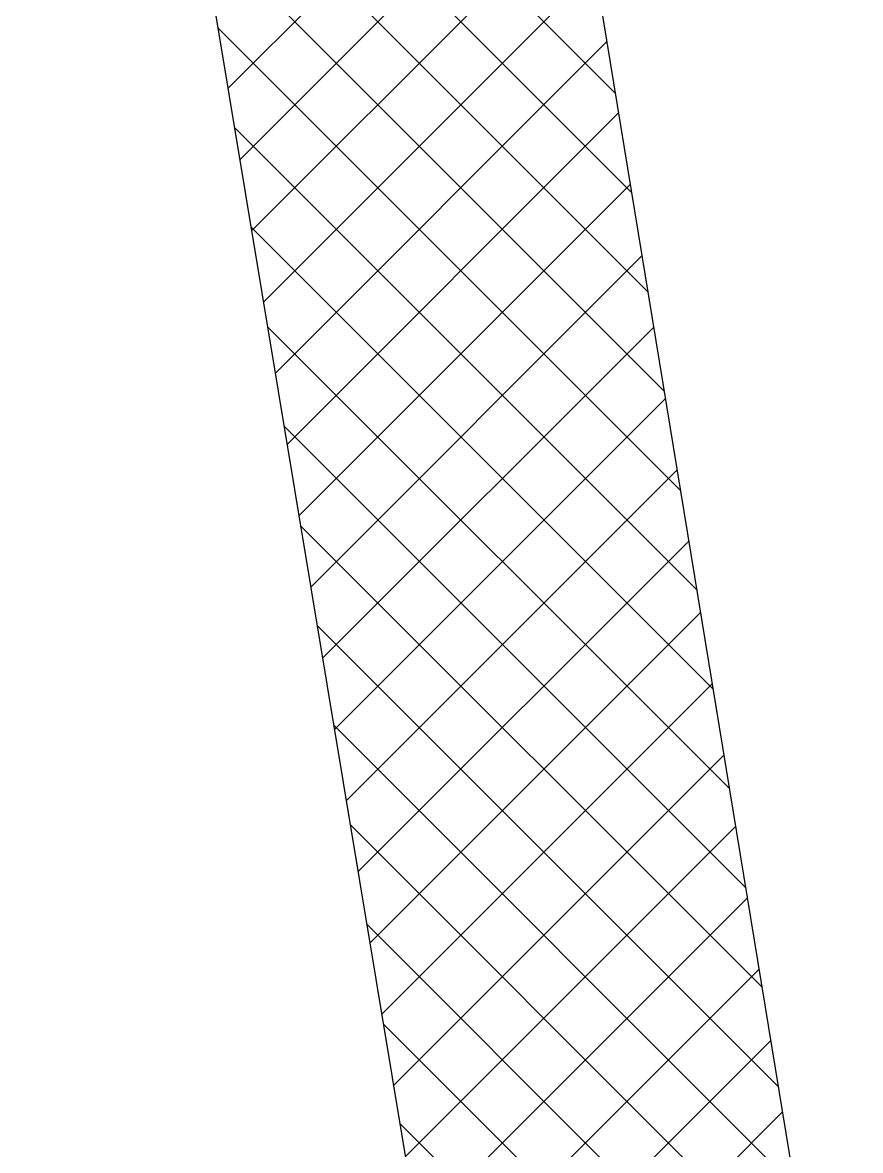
# Model space of a CAD drawing. Header units: metres. Extents: x 267365 to 277461, y 2088854 to 2108025.
# Drawn here: x 272725.4 to 272906.6, y 2094813.7 to 2095057.6 of the extents above; entities that cross this region are included whole.
import ezdxf

# ---------------------------------------------------------------- set-up
doc = ezdxf.new("R2010")
doc.units = ezdxf.units.M
doc.layers.add('PORT', color=5, linetype='Continuous')

msp = doc.modelspace()

# ---------------------------------------------------------------- linework, layer by layer
at = {"layer": 'PORT'}
for p, q in [((272798.65, 2095377.23), (272965.49, 2094360.39)), ((272809.04, 2094807.64), (272725.39, 2095311.41))]:
    msp.add_line(p, q, dxfattribs=at)
at = {"layer": 'PORT', "linetype": 'Continuous'}
for p, q in [((272853.59, 2095042.38), (272753.43, 2095142.54)), ((272857.12, 2095020.9), (272757, 2095121.01)), ((272769.88, 2095043.45), (272841.64, 2095115.21)), ((272772.44, 2095028.05), (272844.17, 2095099.78)), ((272860.64, 2094999.41), (272760.58, 2095099.47)), ((272775, 2095012.65), (272846.7, 2095084.35)), ((272864.17, 2094977.93), (272764.16, 2095077.94)), ((272777.55, 2094997.24), (272849.24, 2095068.93)), ((272867.69, 2094956.44), (272767.73, 2095056.4)), ((272780.11, 2094981.84), (272851.77, 2095053.5)), ((272782.67, 2094966.44), (272854.3, 2095038.07)), ((272871.22, 2094934.95), (272771.31, 2095034.86)), ((272785.23, 2094951.04), (272856.83, 2095022.64)), ((272874.74, 2094913.47), (272774.88, 2095013.33)), ((272787.78, 2094935.63), (272859.36, 2095007.21)), ((272878.27, 2094891.98), (272778.46, 2094991.79)), ((272790.34, 2094920.23), (272861.89, 2094991.78)), ((272792.9, 2094904.83), (272864.42, 2094976.35)), ((272881.79, 2094870.5), (272782.04, 2094970.25)), ((272795.46, 2094889.42), (272866.96, 2094960.92)), ((272885.32, 2094849.01), (272785.61, 2094948.72)), ((272798.01, 2094874.02), (272869.49, 2094945.49)), ((272800.57, 2094858.62), (272872.02, 2094930.07)), ((272888.85, 2094827.52), (272789.19, 2094927.18)), ((272803.13, 2094843.21), (272874.55, 2094914.64)), ((272892.37, 2094806.04), (272792.76, 2094905.65)), ((272805.69, 2094827.81), (272877.08, 2094899.21)), ((272895.9, 2094784.55), (272796.34, 2094884.11)), ((272808.24, 2094812.41), (272879.61, 2094883.78)), ((272775.37, 2094761.57), (272882.15, 2094868.35)), ((272899.42, 2094763.07), (272799.91, 2094862.57)), ((272777.74, 2094745.99), (272884.68, 2094852.92)), ((272902.95, 2094741.58), (272803.49, 2094841.04)), ((272780.12, 2094730.41), (272887.21, 2094837.49)), ((272782.5, 2094714.82), (272889.74, 2094822.06)), ((272906.47, 2094720.09), (272807.07, 2094819.5))]:
    msp.add_line(p, q, dxfattribs=at)

doc.saveas('drawing.dxf')
